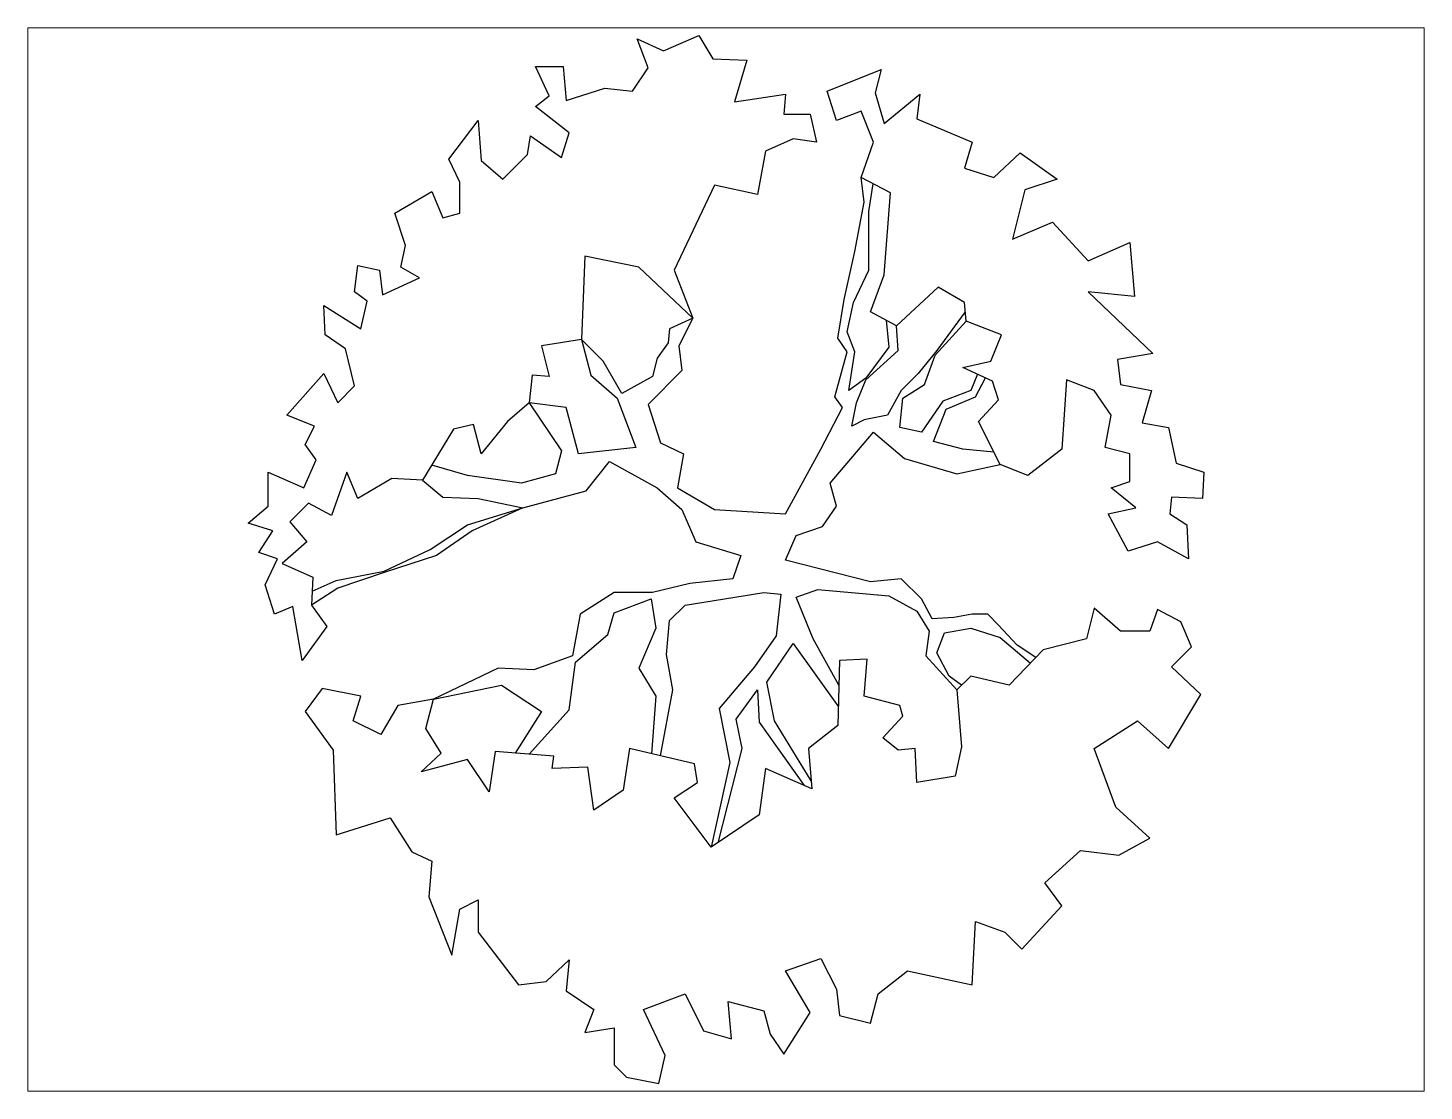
# Paper-space layout 'Layout1' of a CAD drawing. Header units: millimetres. Extents: x 1.05 to 9.45, y 0.8 to 7.2.
# The model-space entities are those that its viewports show. They can reach past a viewport. Long polylines and large blocks are cut down to what shows.
import ezdxf

# ---------------------------------------------------------------- set-up
doc = ezdxf.new("R2010")
doc.units = ezdxf.units.MM
doc.header["$MEASUREMENT"] = 0

# ---------------------------------------------------------------- blocks, each defined once
blk = doc.blocks.new('SYMBOL_Tree_4_2D')
at = {"color": 0, "linetype": 'ByBlock'}
for points in [[(-2181.172671, -522.187098), (-2227.162695, -253.428418), (-2319.382273, -291.754076), (-2365.372296, -145.877038), (-2304.052265, -15.330263), (-2396.032312, 15.330263), (-2327.047277, 122.881643), (-2449.926871, 161.207301), (-2350.042289, 245.763286), (-2350.042289, 414.635719), (-2173.507668, 337.984402), (-2111.948105, 476.196308), (-2165.603132, 552.847625), (-2119.613109, 645.068741), (-2257.82271, 698.964199), (-2073.623085, 906.162291), (-2004.398519, 760.285253), (-1920.083476, 844.841237), (-1966.0735, 1029.043933), (-2065.958082, 1098.269654), (-2073.623085, 1244.146692), (-1889.183929, 1128.930181), (-1858.523914, 1267.142088), (-1920.083476, 1313.132878), (-1904.513937, 1443.679652), (-1797.203882, 1420.684257), (-1781.634343, 1297.802614), (-1597.434718, 1382.358599), (-1689.654297, 1436.014521), (-1666.659285, 1543.5659), (-1720.314312, 1705.012737), (-1535.875156, 1812.324581), (-1482.220129, 1681.777807), (-1397.665554, 1705.012737), (-1397.665554, 1858.554907), (-1451.560113, 1973.771418), (-1305.685508, 2165.639246), (-1290.3555, 1966.106286), (-1182.805914, 1873.88517), (-1059.92632, 1996.766813), (-1044.596312, 2088.987929), (-890.817172, 1981.43655), (-852.492152, 2104.318193), (-1021.361769, 2234.864967), (-952.376734, 2288.520889), (-1021.361769, 2434.397927), (-883.152168, 2434.397927), (-867.82216, 2265.525494), (-675.957531, 2326.846548), (-537.74793, 2311.516284), (-460.858359, 2426.732796), (-514.513387, 2572.609834), (-383.968789, 2511.28878), (-207.434168, 2587.940097), (-138.209602, 2472.963121), (30.660016, 2465.058454), (-30.899547, 2257.860362), (222.524644, 2296.186021), (214.85964, 2196.299773), (345.404238, 2196.299773), (376.303785, 2058.087867), (261.089195, 2073.41813), (122.879594, 2012.097077), (84.315043, 1796.994318), (-130.544598, 1843.224643), (-330.313762, 1420.684257), (-238.094184, 1182.586103), (-506.848383, 1436.014521), (-775.602582, 1489.909978), (-791.172121, 1075.274259), (-990.701754, 1044.374197), (-952.376734, 890.832027), (-1036.931308, 898.497159), (-1052.261316, 760.285253), (-1159.810902, 668.064137), (-1290.3555, 506.856835), (-1328.680519, 652.733873), (-1428.565101, 629.738478), (-1582.104711, 376.31006), (-1735.64432, 383.975192), (-1904.513937, 284.088944), (-1958.408496, 414.635719), (-2035.058535, 199.772495), (-2150.273124, 261.093549), (-2242.492703, 168.872433), (-2157.938128, 69.225721), (-2280.817722, -38.325659), (-2127.278113, -107.551379), (-2134.943117, -245.763286), (-2058.293078, -353.314665)], [(429.958812, 2311.516284), (698.713011, 2419.067664), (668.052996, 2303.851153), (714.043019, 2150.308983), (890.817172, 2296.186021), (875.487164, 2173.304378), (1151.906367, 2058.087867), (1113.341816, 1927.541092), (1259.455953, 1881.550302), (1390.00055, 2004.431945), (1574.200175, 1873.88517), (1412.995562, 1819.989713), (1351.436, 1574.226427), (1551.205164, 1658.782411), (1727.739785, 1466.914583), (1935.173953, 1558.896164), (1958.168964, 1290.137483), (1727.739785, 1313.132878), (2050.388542, 1006.048538), (1873.61439, 975.388011), (1889.183929, 852.506369), (2042.723539, 821.845842), (1996.493984, 660.399005), (2127.038581, 637.40361), (2165.603132, 460.866045), (2303.812734, 414.635719), (2296.14773, 284.088944), (2142.608121, 291.754076), (2134.943117, 207.437627), (2219.25816, 153.54217), (2226.923163, -15.330263), (2073.383554, 69.225721), (1927.508949, 22.995395), (1827.624367, 207.437627), (1965.833968, 238.098154), (1842.954374, 337.984402), (1935.173953, 368.644929), (1935.173953, 506.856835), (1812.294359, 537.517362), (1842.954374, 698.964199), (1758.639332, 821.845842), (1620.190199, 875.501764), (1597.195187, 529.85223), (1428.32557, 399.305456), (1290.115968, 453.200913), (1182.566382, 668.064137), (1282.450964, 775.615516), (1251.790949, 867.836632), (1105.676812, 936.822817), (1243.886414, 967.72288), (1297.780972, 1098.269654), (1121.246351, 1167.25584), (1113.341816, 1259.476956), (982.797218, 1336.367808), (775.602582, 1144.260445), (645.057984, 1213.486165), (714.043019, 1397.688862), (744.942566, 1804.659449), (598.828429, 1881.550302), (660.387992, 2058.087867), (598.828429, 2211.630037), (475.948836, 2165.639246)], [(-2165.603132, -775.615516), (-2027.393531, -967.483344), (-2012.063523, -1390.02373), (-1743.309324, -1305.467746), (-1635.759738, -1474.340179), (-1535.875156, -1520.570505), (-1551.444695, -1697.10807), (-1436.230105, -1988.862146), (-1397.665554, -1758.668659), (-1305.685508, -1712.438333), (-1305.685508, -1873.88517), (-1105.916343, -2134.97872), (-967.706742, -2119.408921), (-852.492152, -2012.097077), (-867.82216, -2165.639246), (-729.612558, -2257.860362), (-775.602582, -2372.837338), (-629.727976, -2349.841943), (-629.727976, -2534.284175), (-568.407945, -2595.605229), (-407.203332, -2626.265756), (-376.303785, -2488.053849), (-483.853371, -2257.860362), (-276.658734, -2180.96951), (-184.439156, -2365.172206), (-46.229555, -2403.7374), (-61.559563, -2219.295168), (115.21459, -2265.525494), (145.874605, -2380.50247), (214.85964, -2480.388718), (345.404238, -2273.190626), (222.524644, -2065.752999), (399.298797, -2004.431945), (475.948836, -2157.974115), (491.518375, -2288.520889), (645.057984, -2326.846548), (683.383004, -2180.96951), (829.257609, -2065.752999), (1151.906367, -2134.97872), (1167.236375, -1819.989713), (1313.11098, -1873.88517), (1397.665554, -1958.201619), (1597.195187, -1743.09886), (1512.880144, -1628.121884), (1689.414765, -1466.675048), (1881.518925, -1489.909978), (2035.058535, -1405.353994), (1865.949386, -1251.811824), (1758.639332, -959.818213), (1973.498972, -821.606306), (2127.038581, -959.818213), (2288.482726, -691.059532), (2142.608121, -552.847625), (2242.253171, -452.961378), (2188.598144, -330.079735), (2073.383554, -268.758681), (2035.058535, -376.31006), (1889.183929, -376.31006), (1758.639332, -261.093549), (1720.074781, -414.635719), (1505.21514, -468.531176), (1336.105992, -645.068741), (1144.241363, -599.077951), (1075.016797, -668.064137), (1098.011808, -952.153081), (1067.351793, -1098.030119), (875.487164, -1128.930181), (867.82216, -959.818213), (783.267586, -967.483344), (706.378015, -906.162291), (806.262597, -798.610911), (790.93259, -744.954989), (614.397969, -698.724663), (629.727976, -514.521967), (491.518375, -522.187098), (483.61384, -844.601701), (337.739234, -959.818213), (353.069242, -1159.590708), (122.879594, -1059.70446), (91.980047, -1290.137483), (-146.114137, -1451.344784), (-330.313762, -1205.581498), (-215.099172, -1128.930181), (-230.42918, -1036.709065), (-553.077937, -959.818213), (-583.737953, -1167.25584), (-729.612558, -1267.142088), (-760.272574, -1052.039329), (-937.046726, -1059.70446), (-929.381722, -998.383407), (-1221.130933, -975.148476), (-1251.790949, -1174.920972), (-1359.340535, -1013.71367), (-1589.769714, -1075.034724), (-1489.885132, -983.053143), (-1566.774703, -860.1715), (-1528.210152, -714.054927), (-1704.984304, -744.954989), (-1789.299347, -890.832027), (-1927.74848, -821.606306), (-1889.183929, -698.724663), (-2081.288089, -660.399005)]]:
    blk.add_lwpolyline(points, close=True, dxfattribs=at)
for points in [[(-238.094184, 1182.586103), (-307.31875, 1044.374197), (-291.988742, 921.492554), (-460.858359, 752.620121), (-399.538328, 560.752292), (-284.323738, 506.856835), (-314.983754, 337.984402), (-130.544598, 230.433022), (222.524644, 207.437627), (399.298797, 529.85223), (506.848383, 737.289857), (468.283832, 790.945779), (529.843394, 1013.71367), (483.61384, 1082.939391), (514.513387, 1274.807219), (568.168414, 1512.905373), (614.397969, 1758.668659), (598.828429, 1881.550302)], [(724.381696, 1171.422064), (737.038031, 1036.709065), (622.062973, 883.166895), (537.508398, 821.845842), (568.168414, 1013.71367), (529.843394, 1113.599918), (560.50341, 1259.476956), (637.39298, 1420.684257), (637.39298, 1712.677869), (659.673193, 1849.531458)], [(-238.094184, 1182.586103), (-353.308773, 1128.930181), (-360.973777, 1059.70446), (-414.868336, 983.053143), (-437.863348, 890.832027), (-591.402957, 806.276043), (-683.622535, 967.72288), (-791.172121, 1075.274259), (-744.942566, 898.497159), (-614.397969, 783.280648), (-522.17839, 537.517362), (-806.502129, 506.856835), (-867.82216, 737.289857), (-1052.261316, 760.285253), (-890.817172, 522.187098), (-921.716719, 406.970587), (-1090.586336, 360.979797), (-1359.340535, 399.305456), (-1536.954615, 450.833614)], [(1117.255069, 1213.821582), (975.132215, 1021.378802), (883.152168, 906.162291), (798.597594, 821.845842), (729.373027, 698.964199), (614.397969, 675.729268), (552.838406, 645.068741), (575.833418, 760.285253), (622.062973, 875.501764), (783.267586, 1021.378802), (775.602582, 1144.260445)], [(1177.079638, 903.110757), (1144.241363, 821.845842), (1006.031761, 767.950384), (898.482176, 614.408214), (790.93259, 637.40361), (806.262597, 783.280648), (913.812183, 852.506369), (967.467211, 998.383407), (1121.246351, 1167.25584)], [(1259.377312, 514.61079), (1105.676812, 529.85223), (959.802207, 568.417424), (1021.361769, 729.624726), (1167.236375, 790.945779), (1217.296687, 884.122719)], [(1467.777331, -507.613507), (1374.670543, -445.296246), (1282.450964, -345.649534), (1228.556406, -291.754076), (1151.906367, -291.754076), (1059.686789, -307.08434), (952.137203, -314.749471), (898.482176, -215.102759), (798.597594, -115.216511), (645.057984, -130.546775), (222.524644, -22.995395), (276.419203, 99.886248), (406.963801, 145.877038), (475.948836, 245.763286), (445.28882, 360.979797), (660.387992, 614.408214), (813.927601, 483.86144), (1075.016797, 406.970587), (1290.115968, 453.200913)], [(-1582.104711, 376.31006), (-1482.220129, 291.754076), (-1305.685508, 284.088944), (-1082.921332, 238.098154), (-767.937578, 322.654138), (-652.962519, 468.531176), (-414.868336, 337.984402), (-291.988742, 230.433022), (-222.764176, 69.225721), (0, 0), (-38.564551, -115.216511), (-253.424191, -138.211906), (-437.863348, -184.202697), (-629.727976, -184.202697), (-798.837125, -291.754076), (-837.162144, -499.191703), (-1029.026773, -568.177889), (-1205.800926, -560.512757), (-1528.210152, -714.054927)], [(-2131.092242, -176.32604), (-2012.063523, -122.881643), (-1773.969339, -76.651317), (-1543.779691, 30.660527), (-1359.340535, 153.54217), (-1082.921332, 238.098154), (-1336.345523, 122.881643), (-1512.880144, 0), (-1773.969339, -84.555984), (-2004.398519, -161.207301), (-2134.943117, -245.763286)], [(-399.092964, -996.514575), (-337.978766, -668.064137), (-368.638781, -491.526572), (-353.308773, -322.414603), (-276.658734, -245.763286), (115.21459, -184.202697), (199.529633, -191.867828), (176.534621, -399.305456), (68.985035, -552.847625), (-107.549586, -760.285253), (-53.894559, -1029.043933), (-146.114137, -1451.344784)], [(488.502787, -645.188602), (360.734246, -414.635719), (276.419203, -207.198092), (383.968789, -168.872433), (737.038031, -199.53296), (875.487164, -276.423813), (936.807195, -376.31006), (921.477187, -499.191703), (1075.016797, -668.064137)], [(-1052.700068, -988.562324), (-852.492152, -767.950384), (-821.832137, -529.85223), (-660.627523, -391.640324), (-629.727976, -284.088944), (-445.528352, -215.102759), (-422.53334, -360.979797), (-506.848383, -560.512757), (-422.53334, -698.724663), (-444.339993, -985.731696)], [(1098.051592, -645.108663), (1036.691777, -599.077951), (975.132215, -483.86144), (1013.696765, -383.975192), (1144.241363, -360.979797), (1290.115968, -406.970587), (1441.457683, -535.089292)], [(350.055706, -1120.319916), (168.869617, -821.606306), (130.544598, -629.738478), (261.089195, -437.631114), (485.867568, -752.675375)], [(-1528.210152, -714.054927), (-1190.470918, -645.068741), (-990.701754, -775.615516), (-1121.25032, -983.102976)], [(-112.554548, -1428.622471), (7.665004, -959.818213), (-23.234543, -813.941175), (84.315043, -668.064137), (91.980047, -829.271438), (315.218988, -1143.166339)]]:
    blk.add_lwpolyline(points, dxfattribs=at)

msp = doc.modelspace()

# ---------------------------------------------------------------- block references
msp.add_blockref('SYMBOL_Tree_4_2D', (0, 0))

psp = doc.layouts.get("Layout1")

# ---------------------------------------------------------------- viewports
at = {"layer": '0'}
psp.add_viewport(center=(5.25, 4), size=(8.4, 6.4), view_center_point=(-73.0571, -19.1628), view_height=5290.69787, dxfattribs=at)

doc.saveas('drawing.dxf')
